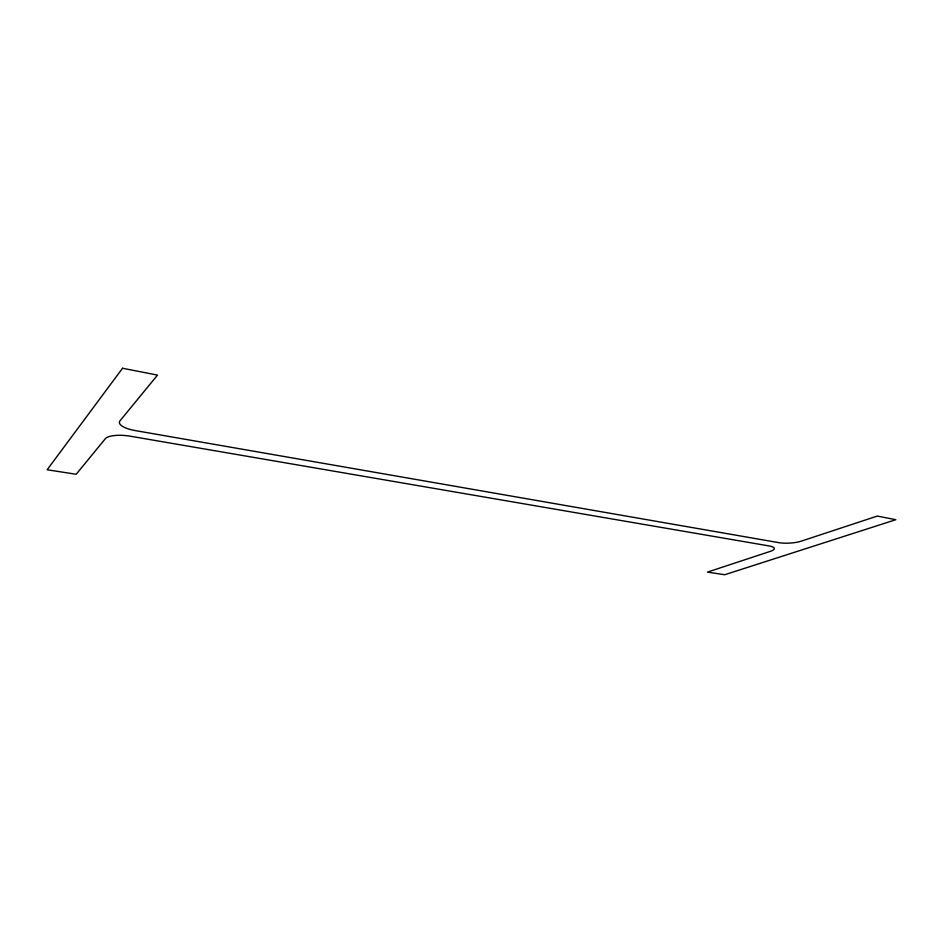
<?xml version="1.0" encoding="UTF-8"?>
<svg xmlns="http://www.w3.org/2000/svg" width="943" height="943" viewBox="0 0 943 943"><rect width="100%" height="100%" fill="white"/><g stroke="black" fill="none" stroke-linecap="round" stroke-linejoin="round"><path stroke-width="1.41" d="M122.543 368.253L47.15 469.755L76.194 474.258L105.392 438.648A20.487 6.353 5.7 0 1 130.358 436.22L768.958 545.914A15.477 3.855 -2.7 0 1 770.502 551.301L707.498 572.083L724.66 574.747L895.85 519.699L877.296 516.069L801.149 541.188A16.019 4.067 -3.1 0 1 778.741 542.638L135.262 430.586A21.229 6.872 5.8 0 1 119.997 420.837L157.493 375.102L122.543 368.253"/></g></svg>
